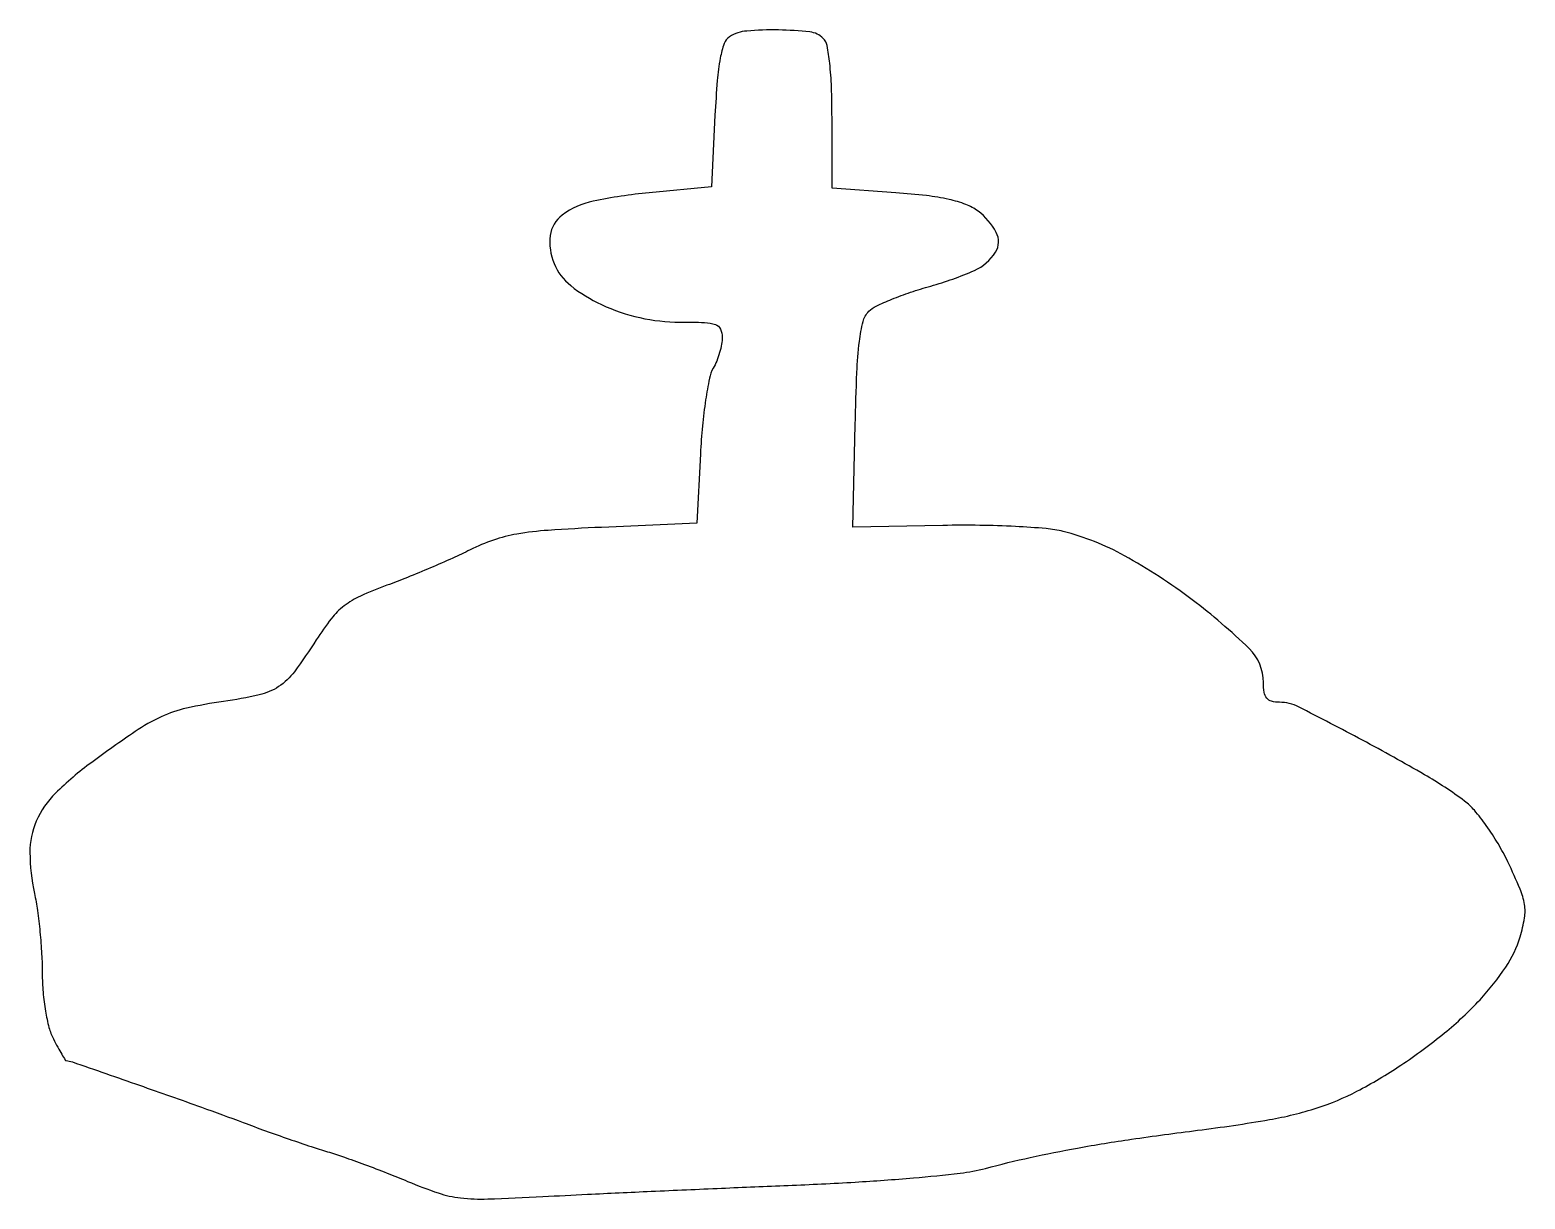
# Model space of a CAD drawing. Extents: x 0 to 205, y 0 to 160.
import ezdxf

# ---------------------------------------------------------------- set-up
doc = ezdxf.new("R2010")
doc.units = 0

msp = doc.modelspace()

# ---------------------------------------------------------------- linework, layer by layer
msp.add_lwpolyline([(96, 159.024233, 0.169449), (95.255334, 158.089753, 0.03825), (94.724017, 156.097796, 0.025721), (94.314107, 153.028566, 0.007577), (94, 148.289546), (93.5, 138.5), (85, 137.684719, 0.026702), (77.357891, 136.537434, 0.109604), (73.107778, 134.635672, 0.205086), (71.474444, 131.829754, 0.12954), (71.992308, 128.018571, 0.1268), (74.269091, 124.99202, 0.05943), (78.464041, 122.391876, 0.05412), (83.714432, 120.605121, 0.055025), (89.196344, 120, -0.008745), (92.580705, 119.940803, -0.076895), (94.04763, 119.661016, -0.195767), (94.743731, 119.039818, -0.114384), (95, 117.934259, -0.046907), (94.910834, 116.985901, -0.024645), (94.632812, 115.833703, -0.02429), (94.228746, 114.671583, -0.034161), (93.75, 113.684259, 0.081131), (93.234669, 112.306301, 0.011826), (92.720313, 109.351001, 0.013116), (92.28303, 105.797399, 0.010906), (92, 102), (91.5, 92.5), (78.5, 91.925611, 0.0058), (71.19552, 91.517935, 0.0256), (66.91683, 91.008347, 0.040049), (63.718657, 90.192453, 0.033881), (60.5, 88.840816, -0.010419), (58.13032, 87.712239, -0.005251), (55.097901, 86.38294, -0.005212), (51.934185, 85.074306, -0.007712), (49.131152, 83.998833, 0.018135), (45.511717, 82.52287, 0.058719), (43.290642, 81.189163, 0.062927), (41.522712, 79.427004, 0.023066), (39.482619, 76.540283, -0.017524), (36.478249, 72.187582, -0.086694), (34.325473, 70.146969, -0.09109), (31.658072, 69.006538, -0.020419), (26.774214, 68.110185, 0.019819), (21.727157, 67.190133, 0.053336), (18.276825, 66.021716, 0.041669), (14.699636, 63.99072, 0.008537), (8.766312, 59.783974, 0.03605), (3.812446, 55.561297, 0.095544), (1.186922, 51.742712, 0.105757), (0.31503, 47.465483, 0.050448), (0.936785, 41.859158, -0.018876), (1.344888, 39.530816, -0.009761), (1.687681, 36.595224, -0.00969), (1.92292, 33.559855, -0.014493), (2, 30.901119, 0.021295), (2.109314, 28.335633, 0.020919), (2.436487, 25.773294, 0.021917), (2.92367, 23.517001, 0.055247), (3.52568, 21.95034, 0.005456), (4.126696, 20.818545, 0.008627), (4.669086, 19.863121, 0.003396), (5.14856, 19.063913, 0.247352), (5.27568, 18.987944, -0.070445), (6.122842, 18.821195, -0.00028), (15.312131, 15.616377, -0.001607), (23.767489, 12.631669, -0.00486), (29.5, 10.524337, 0.003946), (32.509668, 9.411702, 0.003166), (35.765625, 8.260393, 0.0032), (38.789606, 7.234239, 0.008145), (41, 6.53968, -0.011766), (43.177054, 5.838236, -0.004918), (46.078421, 4.795361, -0.004862), (49.162915, 3.618046, -0.006285), (51.969094, 2.474661, 0.018809), (56.159304, 0.888502, 0.053213), (59.208955, 0.213165, 0.0363), (62.917987, 0.068304, 0.005274), (70.469094, 0.401364, -0.001703), (76.548506, 0.713028, -0.000598), (85.281546, 1.120461, -0.000593), (94.886519, 1.545648, -0.000695), (104, 1.925558, 0.004579), (113.163741, 2.378892, 0.00693), (121.126935, 2.956803, 0.00703), (127.522761, 3.600881, 0.036689), (131, 4.261585, -0.011152), (137.118079, 5.751083, -0.009766), (143.572645, 7.039203, -0.008352), (150.968934, 8.238466, -0.004675), (160, 9.46229, 0.011345), (169.811264, 10.925373, 0.03482), (176.33358, 12.523789, 0.043147), (181.77727, 14.800891, 0.026077), (187.795981, 18.364368, 0.024684), (193.772061, 22.777383, 0.034362), (198.617749, 27.329049, 0.039572), (202.146874, 31.793893, 0.074808), (204.098755, 35.935277, 0.030632), (204.699429, 38.502405, 0.083021), (204.704918, 40.366018, 0.060143), (204.097576, 42.455601, 0.010697), (202.418144, 46.172367, 0.022686), (201.080613, 48.673039, 0.020353), (199.475955, 51.1372, 0.020847), (197.853121, 53.229902, 0.058184), (196.5, 54.498744, 0.027801), (191.027161, 58.095666, 0.00897), (182.545156, 62.816966, 0.004755), (173.807374, 67.371133, 0.118286), (171.186322, 68, -0.06329), (170.108284, 68.137006, -0.160647), (169.452509, 68.558628, -0.132995), (169.102729, 69.349534, -0.038007), (169, 70.69904, 0.202539), (167.036877, 75.346517, 0.031244), (159.270588, 82.008183, 0.035032), (149.984381, 88.045636, 0.064538), (141.621912, 91.361978, 0.041205), (139.280346, 91.754986, 0.008434), (135.090089, 92.036404, 0.008827), (130.195345, 92.195729, 0.00819), (125.174136, 92.188224), (112.848272, 91.967885), (113.174136, 105.951087, -0.004586), (113.406427, 113.102402, -0.019519), (113.750984, 117.364049, -0.031017), (114.248642, 120.072379, -0.136485), (115.041113, 121.472543, -0.084436), (116.044431, 122.182775, -0.014897), (118.161139, 123.122286, -0.015762), (120.737516, 124.08152, -0.013601), (123.498361, 124.928585, 0.036203), (129.479174, 127.06355, 0.14923), (132.356915, 129.544659, 0.268899), (132.459543, 132.270535, 0.111008), (129.966812, 135.177399, 0.070127), (128.302822, 136.088191, 0.035448), (126.007604, 136.772909, 0.026188), (122.918822, 137.292587, 0.010967), (118.716812, 137.68191), (110, 138.297064), (110, 147.948532, 0.008889), (109.925363, 152.146484, 0.018648), (109.687833, 155.401444, 0.019528), (109.326527, 157.805256, 0.150408), (108.8, 158.8, 0.170383), (106.972116, 159.67818, 0.023212), (102.675249, 159.953266, 0.025444), (98.341524, 159.808635, 0.120076)], format="xyb", close=True)

doc.saveas('drawing.dxf')
